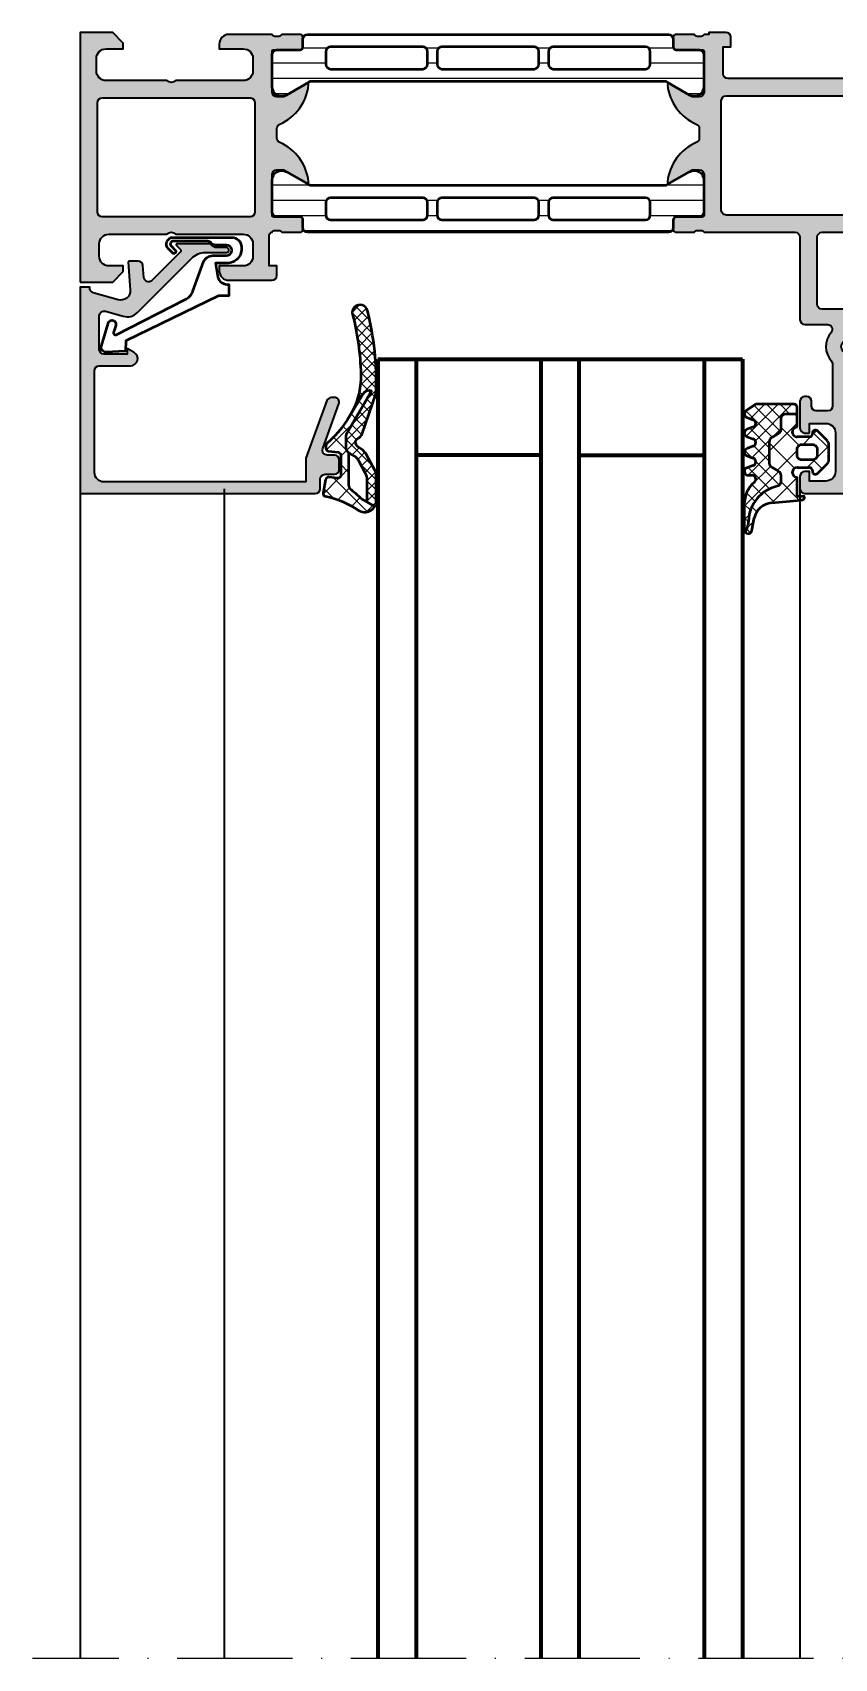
# Model space of a CAD drawing. Header units: millimetres. Extents: x -1189 to 0, y 0 to 841.
# Drawn here: x -474 to -390.4, y 553 to 722.3 of the extents above; entities that cross this region are included whole.
import ezdxf

# ---------------------------------------------------------------- set-up
doc = ezdxf.new("R2010")
doc.units = ezdxf.units.MM
doc.linetypes.add('ACAD_ISO10W100', pattern=[18, 12, -3, 0, -3])
for name, color, linetype, lineweight in [('S03_AL_Kontur', 255, 'Continuous', 35), ('S04_AL_Schraffur', 253, 'Continuous', 25), ('S05_EPDM_Kontur', 31, 'Continuous', 50), ('S06_EPDM_Schraffur', 43, 'Continuous', 25), ('S07_Isolation_Kontur', 91, 'Continuous', 50), ('S08_Isolation_Schraffur', 103, 'Continuous', 25), ('S13_Zubehör_Kontur', 32, 'Continuous', 50), ('S15_Glas_Kontur', 4, 'Continuous', 70), ('S18_Mittellinie', 10, 'ACAD_ISO10W100', 25), ('S27_Hilfslinie', 6, 'Continuous', 25)]:
    doc.layers.add(name, color=color, linetype=linetype, lineweight=lineweight)

# ---------------------------------------------------------------- blocks, each defined once
blk = doc.blocks.new('284321_s')
at = {"layer": 'S06_EPDM_Schraffur'}
h = blk.add_hatch(dxfattribs=at)
h.set_pattern_fill('NETZ', color=256, scale=2, angle=45, style=0)
h.set_pattern_definition([(45, (-5.979347275837588, -9.278510235072648), (-1.414213562373095, 1.414213562373095), []), (135, (-5.979347275837588, -9.278510235072648), (-1.414213562373095, -1.414213562373095), [])])
h.paths.add_polyline_path([(-0.3999790000000003, -1.299988000000015), (-0.3999790000000001, -1.200000001397133e-05, -0.4142135623730951), (-0.09997899999999964, 0.2999879999999861), (4.599999999994983e-05, 0.2999879999999858, 0.6679111284587087), (0.212297017331592, 0.812009895355481), (-0.8283893595662757, 1.853428954997566, 0.1990038235387452), (-1.182067141974669, 1.999999999999986), (-2.818115582841876, 1.999999999999986, 0.1990380130521464), (-3.171839854900998, 1.85338242649604), (-4.212301265536798, 0.8119145223560058, 0.6678172218043976), (-3.999953999999999, 0.2999879999999867), (-3.89996, 0.2999879999999867, -0.4142135623730951), (-3.59996, -1.200000001418491e-05), (-3.599959999999998, -1.299988000000013, -1), (-4.599959999974696, -1.299999237060561), (-5.979347275837587, -1.29999923706056), (-5.979347275837588, -2.497567728214286, 0.4142135623730951), (-5.479347275837587, -2.997567728214285), (-4.368024699250772, -2.997567728214284, -0.2679491924311201), (-3.935011997358572, -3.247567728214275), (-3.530866808925782, -3.947567728214279, 0.267949192431124), (-3.097854107033576, -4.197567728214272), (-0.8608442593388665, -4.197567728214273, 0.2679491924311239), (-0.4278315574466628, -3.947567728214281), (-0.02368636901391781, -3.247567728214301, -0.2679491924311238), (0.4093263328783305, -2.997567728214285), (1.06074449317749, -2.997567728214285, -0.3534969980658867), (1.549587389633271, -3.392531436455834, 0.341599814051697), (5.140925753693862, -6.365635498201673, -0.06752679863076104), (6.038153546060274, -6.578184215367522), (6.310894151859288, -6.715088915592434, 0.6432424349068188), (6.141102057970421, -6.007187215280185), (4.880022241177082, -5.762001107622937, -0.3345433601071755), (3.269361383234079, -3.973360450798539), (3.000032407348655, -0.8999902761873573, 0.4142098836640213), (2.600002288818329, -0.4999640024314189), (2.600002288818327, -1.299999237060562), (0.600021000211541, -1.299988000000016, -1)])
h.paths.add_polyline_path([(-1.699966, -1.300012000000013), (-2.299973000000001, -1.300012000000013, -0.4142250617865642), (-2.799973, -0.800012000000014), (-2.799973, 0.2999879999999865, -0.4142353984452394), (-2.299973, 0.7999879999999865), (-1.699966, 0.7999879999999862, -0.414235398445239), (-1.199966, 0.2999879999999863), (-1.199966, -0.8000120000000134, -0.4142250617865648)], flags=16)
h = blk.add_hatch(dxfattribs=at)
h.set_pattern_fill('NETZ', color=256, angle=45, style=0)
h.set_pattern_definition([(45, (-7.000244580672491, -9.378509675498458), (-0.7071067811865475, 0.7071067811865476), []), (135, (-7.000244580672491, -9.378509675498458), (-0.7071067811865476, -0.7071067811865475), [])])
h.paths.add_polyline_path([(1.104974994592328, -5.740995458956932, 0.2202371181283667), (3.392356768698632, -6.799824801794105), (6.065270870516153, -6.79982440294593, 0.1669171903596241), (6.310894151859288, -6.715088915592434), (6.038153546060274, -6.578184215367522, 0.06752679863076298), (5.140925753693836, -6.365635498201671, -0.3422027620270613), (1.547792832586117, -3.384501751541772, 0.3488756812081263), (1.06074449317749, -2.997567728214285), (0.4093263328783305, -2.997567728214285, 0.2679491924311238), (-0.02368636901391781, -3.247567728214301), (-0.4278315574466628, -3.947567728214281, -0.2679491924311239), (-0.8608442593388665, -4.197567728214273), (-3.097854107033576, -4.197567728214272, -0.267949192431124), (-3.530866808925782, -3.947567728214279), (-3.935011997358572, -3.247567728214275, 0.2679491924311201), (-4.368024699250772, -2.997567728214284), (-5.479347275837587, -2.997567728214285, -0.4142135623730951), (-5.979347275837588, -2.497567728214286), (-5.979347275837587, -1.29999923706056), (-6.699996185302681, -1.29999923706056, 0.4142135623730955), (-6.999967829891258, -1.599970881649126), (-7.000244580672491, -5.599399982475973), (-6.346380012924186, -6.599823413872448, 0.6681840240919628), (-5.613599556381207, -6.503349720024792), (-5.386338966781588, -5.896294055962277, -0.7673244726008703), (-4.61359955638122, -5.896294055962276), (-4.386338966781593, -6.50334972002482, 0.7673331310115358), (-3.613599556381215, -6.50334972002482), (-3.386338966781608, -5.896294055962326, -0.767324604325376), (-2.61359979479978, -5.896294055962325), (-2.386339205200173, -6.503349720024822, 0.7673331310115383), (-1.613599794799794, -6.503349720024821), (-1.386339205200167, -5.896294055962274, -0.7673244726008739), (-0.6135997947997992, -5.896294055962274), (-0.3863392052001725, -6.503349720024821, 0.8769803813819306), (0.400000561960391, -6.399826549960409), (0.4000005619603912, -5.99982239974237, -0.6981236209333596)])
at = {"layer": 'S05_EPDM_Kontur'}
for p, q in [((-3.171839854900998, 1.85338242649604), (-4.212081999999998, 0.8121339999999885)), ((-1.182067141974669, 1.999999999999986), (-2.818115582841876, 1.999999999999986)), ((0.2121730000000002, 0.8121339999999855), (-0.8283893595662757, 1.853428954997566)), ((-3.999953999999999, 0.2999879999999867), (-3.89996, 0.2999879999999867)), ((-0.09997899999999964, 0.2999879999999861), (4.599999999994983e-05, 0.2999879999999858)), ((-6.999967829891258, -1.599970881649126), (-7.000244580672491, -5.599399982475973)), ((-4.599959999974696, -1.299999237060561), (-6.699996185302681, -1.29999923706056)), ((-3.59996, -1.200000001418491e-05), (-3.599959999999998, -1.299988000000013)), ((-0.3999790000000003, -1.299988000000015), (-0.3999790000000001, -1.200000001397133e-05)), ((2.600002288818327, -1.299999237060562), (0.600021000211541, -1.299988000000016)), ((2.600002288818329, -0.4999640024314189), (2.600002288818327, -1.299999237060562)), ((3.269361383234079, -3.973360450798539), (3.000032407348655, -0.8999902761873573)), ((-7.000244580672491, -5.599399982475973), (-6.346380012924186, -6.599823413872448)), ((-5.613599556381207, -6.503349720024792), (-5.386338966781588, -5.896294055962277)), ((-4.61359955638122, -5.896294055962276), (-4.386338966781593, -6.50334972002482)), ((-3.613599556381215, -6.50334972002482), (-3.386338966781608, -5.896294055962326)), ((-2.61359979479978, -5.896294055962325), (-2.386339205200173, -6.503349720024822)), ((-1.613599794799794, -6.503349720024821), (-1.386339205200167, -5.896294055962274)), ((-0.6135997947997992, -5.896294055962274), (-0.3863392052001725, -6.503349720024821)), ((0.400000561960391, -6.399826549960409), (0.4000005619603912, -5.99982239974237)), ((6.141102057970421, -6.007187215280185), (4.880022241177082, -5.762001107622937)), ((3.392356768698632, -6.799824801794105), (6.064141248858711, -6.79982440311449))]:
    blk.add_line(p, q, dxfattribs=at)
blk.add_lwpolyline([(-1.199966, -0.8000120000000134, -0.4142250617865648), (-1.699966, -1.300012000000013), (-2.299973000000001, -1.300012000000013, -0.4142250617865643), (-2.799973, -0.800012000000014), (-2.799973, 0.2999879999999865, -0.4142353984452393), (-2.299973, 0.7999879999999865), (-1.699966, 0.7999879999999862, -0.414235398445239), (-1.199966, 0.2999879999999863)], format="xyb", close=True, dxfattribs=at)
blk.add_lwpolyline([(-5.979347275837588, -1.299999237060561), (-5.979347275837588, -2.497567728214286, 0.414213562373095), (-5.479347275837587, -2.997567728214285), (-4.368024699250772, -2.997567728214284, -0.2679491924311201), (-3.935011997358572, -3.247567728214275), (-3.530866808925782, -3.947567728214279, 0.2679491924311239), (-3.097854107033576, -4.197567728214272), (-0.8608442593388665, -4.197567728214273, 0.267949192431124), (-0.4278315574466628, -3.947567728214281), (-0.02368636901391781, -3.247567728214301, -0.2679491924311236), (0.4093263328783305, -2.997567728214285), (1.06074449317749, -2.997567728214285, -0.3534969980658867), (1.549587389633271, -3.392531436455834, 0.3415998140516969), (5.140925753693862, -6.365635498201673, -0.06752679863076104), (6.038153546060274, -6.578184215367522), (6.310894151859288, -6.715088915592434)], format="xyb", dxfattribs=at)
for centre, radius, start, end in [((-2.818115582841874, 1.499999999999997), 0.4999999999999889, 90.0000000000002, 135.0276992235032), ((-1.182067141974668, 1.499999999999987), 0.499999999999999, 44.97983789557634, 90.00000000000011), ((-3.999954265388173, 0.599992003846034), 0.3000040038461644, 134.9980740408429, 270.0000506847311), ((-3.89996, -1.200000001341794e-05), 0.3000000000000002, 359.9999999999999, 89.99999999999993), ((-0.09997899999999987, -1.200000001411183e-05), 0.3000000000000002, 89.99999999999997, 180), ((1.733089717716185e-05, 0.6000035741004854), 0.300015575470291, 270.0054751110642, 44.99659114680607), ((-6.699996185302687, -1.599970881649131), 0.299971644588571, 89.99999999999899, 179.999999999999), ((-4.099959999987347, -1.299993618530287), 0.5000000000189171, 180.0006438361435, 0.0006438361435389345), ((0.1000210001057704, -1.299988000000015), 0.5000000001057707, 180, 359.9999999999999), ((2.600001699041799, -0.8999947107624201), 0.4000307083314359, 0.0006351573260438627, 89.99991552721995), ((5.261725772444853, -3.798763370053259), 1.999999999999999, 185.0082130055332, 258.9975035678985), ((-5.999969719983827, -6.399825962065333), 0.3999988397287728, 209.9996744855371, 345.0005278893483), ((-4.999969261581404, -5.999822817692918), 0.3999996920023282, 15.00018142191139, 164.9998185780888), ((-3.999969261581404, -6.399825471817628), 0.399998523826458, 194.9995569349766, 345.0004430650234), ((-2.999969380790694, -5.999822717083705), 0.3999995508152173, 15.00017192125675, 164.9998280787434), ((-1.999969499999984, -6.399825471817629), 0.3999985238264582, 194.9995569349766, 345.0004430650235), ((-0.9999694999999831, -5.999822817692915), 0.3999996920023276, 15.00018142191127, 164.9998185780887), ((1.636970080894085e-05, -6.399828109706418), 0.3999841922626231, 194.99971580452, 0.0002234259883169192), ((0.8000011215366502, -5.99982239807792), 0.4000005595762589, 40.32078762925614, 180.0000002384145), ((3.392287222492599, -3.799852783973204), 2.999972018627021, 220.3198220436176, 270.0013282470845), ((6.06470599999999, -6.399824403114489), 0.4000003986796171, 269.9191054115754, 78.98943755444431)]:
    blk.add_arc(centre, radius, start, end, dxfattribs=at)
blk = doc.blocks.new('284834_s_4')
at = {"layer": 'S06_EPDM_Schraffur'}
h = blk.add_hatch(dxfattribs=at)
h.set_pattern_fill('NETZ', color=256, scale=1.5, angle=45)
h.set_pattern_definition([(45, (4.618527782440651e-14, -6.217248937900877e-14), (-1.060660171779821, 1.060660171779821), []), (135, (4.618527782440651e-14, -6.217248937900877e-14), (-1.060660171779821, -1.060660171779821), [])])
h.paths.add_polyline_path([(-4.292322108936627, -1.88685411079482), (-4.418974105959659, -0.863689934999007, 0.3785845113067359), (-4.716701791131083, -0.6005440457937592), (-4.986091236170306, -0.6005440457937876, 0.2178148089074651), (-5.213024652356079, -0.7043267564988636, -0.07890133644020479), (-7.970923381065131, -3.029082521080829), (-10.35512309528816, -4.467681175653217, 0.3585867476476852), (-10.67235506620711, -5.366537785044335), (-6.380809303647208, -2.850357785034623, -0.133355478787174), (-5.875023040656185, -2.713016614566646), (-4.895486040946036, -2.713016614566646, -0.2332227197928231), (-4.269112976655105, -2.965980581424452), (-0.9081767676219208, -2.966961065090976, -0.2525647939278574), (-0.4067045990185072, -3.237528728917601, 0.02003485987901888), (0.5350520609075495, -4.304575527566305, -0.06734318113443603), (0.6000977311042455, -4.389865241365447), (1.338039694991085, -5.687538020746024, 0.4343098752681631), (1.729606453317206, -3.977942387288328, -0.09903865282443344), (0.2890333356856907, -0.540701028489428, 0.418974036814012), (-0.06921829164816629, -0.3070853155011317), (-1.462232569091338, -0.5777107992914292, 0.3995863500300293), (-1.702014044668953, -0.914568493142701), (-1.588474334598811, -1.812360139656368, -0.4515576509577187), (-1.886103702963691, -2.150000000000068), (-3.99459442376526, -2.150000000000068, -0.3785845113067052)])
h = blk.add_hatch(dxfattribs=at)
h.set_pattern_fill('NETZ', color=256, scale=0.75, angle=45)
h.set_pattern_definition([(45, (0, 0), (-0.5303300858899106, 0.5303300858899107), []), (135, (0, 0), (-0.5303300858899107, -0.5303300858899106), [])])
h.paths.add_polyline_path([(-10.35512309528814, -4.467681175653202), (-7.970923381065081, -3.029082521080751, -0.01717816299295799), (-8.660915494174658, -3.413727108565745, -0.1224070380123888), (-12.42967384891433, -4.244324722383929, -0.05543648981653529), (-18.63566311855443, -3.386669831167178, 1.002396834461796), (-19.05412876201825, -4.930733889962138, 0.0716282397202381), (-10.56669275618786, -5.834076501446472, 0.07380257150905672), (-10.3357883320697, -5.790996225201032), (-6.203197273518225, -4.367214242073701, 0.1945354005817376), (-5.750699159700684, -3.973485674674669, -0.55818124859497), (-4.902400595487012, -3.90366084103481), (-4.499416809097415, -4.450921784162057, 0.10951781168328), (-4.108173432234397, -4.792626617894345), (-2.441550573791062, -5.70255852487197, 0.1256080159683955), (-1.86642538418981, -5.849313691735807), (0.7770782648668106, -5.849134311499347, 0.1234735650925043), (1.33803969499111, -5.687538020746004), (0.8998821958985381, -4.917036968523666), (-1.341667188031906, -4.919885342704822, -0.1254845110397519), (-2.155951102753436, -4.713357538150322), (-3.337312259879411, -4.070953698045784, -0.1095178116832543), (-3.892390636551866, -3.587808806032084), (-4.177048692848725, -3.093430734622625, 0.2883115770488477), (-4.895486040946034, -2.713016614566646), (-5.875023040656181, -2.713016614566646, 0.1333554787871751), (-6.38080930364721, -2.850357785034624), (-10.67235506620711, -5.366537785044335, -0.3585867476476977)])
at = {"layer": 'S05_EPDM_Kontur'}
blk.add_lwpolyline([(-1.866425384189721, -5.849313691735807, -0.1256080159684032), (-2.441550573791016, -5.702558524871995), (-4.108173432234548, -4.792626617894262, -0.1095178116832411), (-4.499416809097408, -4.450921784162068), (-4.902400595487062, -3.903660841034741, 0.5581812485949139), (-5.750699159700684, -3.973485674674668, -0.1945354005817277), (-6.203197273518196, -4.367214242073691), (-10.33578833206958, -5.79099622520099, -0.07387214856912423), (-10.56691404415029, -5.834084687254011, -0.07144406046741147), (-19.03307107286453, -4.936081273782014, -1.016104089030733), (-18.6356631185546, -3.386669831167131, 0.05543648981663499), (-12.42967384890325, -4.244324722384226, 0.1224070380120401), (-8.66091549417457, -3.4137271085657, 0.09620990040968319), (-5.213024652356022, -0.7043267564988351, -0.2178148089074611), (-4.986091236170363, -0.6005440457937876), (-4.716701791131083, -0.6005440457937592, -0.3785845113067394), (-4.418974105959659, -0.8636899349989218), (-4.292322108936627, -1.88685411079482, 0.3785845113067069), (-3.994594423765317, -2.150000000000068), (-1.886103702963691, -2.150000000000096, 0.4515576509577157), (-1.588474334598811, -1.812360139656425), (-1.702014044668896, -0.9145684931426157, -0.3995863500300081), (-1.462232569091338, -0.5777107992914576), (-0.06921829164822313, -0.3070853155011033, -0.4189740368140299), (0.289033335685577, -0.5407010284893712, 0.0990386528244296), (1.729606453317206, -3.977942387288385, -0.5893899407587327), (0.7770782648668053, -5.849134311499347)], format="xyb", close=True, dxfattribs=at)
for points in [[(0.8998821958985452, -4.917036968523666), (-1.341667188031874, -4.919885342704822, -0.1254845110397557), (-2.155951102753431, -4.713357538150325), (-3.337312259879479, -4.070953698045747, -0.1095178116832417), (-3.892390636551863, -3.587808806032092), (-4.177048692848711, -3.093430734622649, 0.2883115770488582), (-4.895486040946036, -2.713016614566646), (-5.875023040656185, -2.713016614566646, 0.1333554787871737), (-6.380809303647208, -2.850357785034623), (-10.67235506620711, -5.366537785044335, -0.3585867476476867), (-10.35512309528816, -4.467681175653217), (-7.970923381065131, -3.029082521080829)], [(-4.269112976655105, -2.965980581424452), (-0.9081767676216934, -2.966961065090976, -0.2525647939281162), (-0.4067045990180524, -3.23752872891817, 0.02003485987900707), (0.5350520609074927, -4.304575527566248, -0.06734318113447782), (0.6000977311041886, -4.389865241365447), (1.338039617576943, -5.687537884612999)]]:
    blk.add_lwpolyline(points, format="xyb", dxfattribs=at)
blk = doc.blocks.new('184060_s')
at = {"layer": 'S04_AL_Schraffur'}
h = blk.add_hatch(color=256, dxfattribs=at)
h.dxf.hatch_style = 1
h.paths.add_polyline_path([(3.5, -2.000000000000002), (7, -2.000000000000002, -0.4142135623730951), (7.5, -2.500000000000002), (7.5, -4.900000000000006), (6.899999999999999, -4.900000000000007), (7.321891108675448, -5.630736835487442, 0.7673269879789589), (8.700000000000003, -5.261473670974876), (8.700000000000003, -2.000000000000005, -0.4142135623730951), (9.200000000000003, -1.500000000000005), (19.8, -1.500000000000004, -0.4142135623730953), (20.8, -2.500000000000003), (20.8, -23.5), (18.49155222858762, -23.50000000000001, 0.08748866352592333), (18.32054215692481, -23.53015368960705), (12.32898992833717, -25.71090035786426, 0.4071652212129072), (12.02616529512623, -26.34037333412874, 0.6286237500223678), (12.67101007166283, -26.96984631039296), (17.32898992833717, -25.27448029075196, -0.5205670505517436), (17.99999999999999, -25.7443266011449), (18, -26.50000000000001, 0.414213562373093), (18.5, -27.00000000000001), (19.50000000000001, -27.00000000000001, 0.4142135623730951), (20.00000000000001, -26.50000000000001), (20.00000000000001, -25.5, -0.414213562373095), (20.5, -25.00000000000001), (21.50000000000001, -25.00000000000001, 0.4142135623730951), (22.00000000000001, -24.50000000000001), (22.00000000000001, -3.33066907387547e-15), (0.4999999999999996, 0), (0.5, -0.9999999999999982), (0.621320343559641, -0.9999999999999982, -0.3359427940594452), (1.102613315050199, -1.364511714182405), (1.832090137890332, -3.955821107312429, -0.5205670505517468), (0.7949150974989934, -5.224012032307783), (-2.092541090258979, -5.008037653147753, 0.4362534643306893), (-2.200000000000003, -5.10775908848377), (-2.200000000000003, -6.040192156490628, 0.3925118718039246), (-1.737294548705117, -6.538799333170708), (-0.5087544777946649, -6.630691005921641, -0.6415104676625693), (-0.1924956359065053, -7.482851573194994), (-3.151065418948638, -10.44142135623712, -0.4203351235748818), (-3.436826505684113, -10.43844147572009), (-3.827830134750778, -10.03077926213988, 0.67574656276152), (-4.000000000000007, -10.1), (-4.000000000000007, -13.44999999999999, 0.2504916496335794), (-3.866666665654406, -13.69944382828742, -0.2504916496335794), (-3.600000000000009, -14.19833147918093), (-3.600000000000009, -15.24999999999999, 1), (-3.100000000000009, -15.24999999999999), (-3.100000000000009, -13.0572606931197, -0.1989123673796584), (-2.514213562373103, -11.64304713074661), (3.160660171779818, -5.968173396593698, 0.2713303702976984), (3.543878914471668, -4.50104836736109), (3.01870702850944, -2.635488285817597, -0.497070090795377)])
at = {"layer": 'S03_AL_Kontur'}
blk.add_lwpolyline([(9.200000000000003, -1.500000000000005, 0.414213562373095), (8.700000000000003, -2.000000000000005), (8.700000000000003, -5.261473670974873, -0.7673269879789606), (7.321891108675448, -5.63073683548744), (6.899999999999999, -4.900000000000006), (7.5, -4.900000000000006), (7.5, -2.500000000000002, 0.414213562373095), (7, -2.000000000000002), (3.5, -2.000000000000002, 0.4970700907953752), (3.018707028509439, -2.635488285817594), (3.543878914471669, -4.501048367361093, -0.2713303702976979), (3.160660171779817, -5.968173396593698), (-2.514213562373108, -11.64304713074661, 0.1989123673796572), (-3.100000000000009, -13.05726069311969), (-3.100000000000009, -15.24999999999999, -0.9999999999999999), (-3.600000000000009, -15.24999999999999), (-3.600000000000009, -14.19833147918093, 0.2504916496335782), (-3.8666666656544, -13.69944382828742, -0.2504916496335808), (-4.000000000000007, -13.45), (-4.000000000000007, -10.09999999999999, -0.6757465627615233), (-3.827830134750776, -10.03077926213988), (-3.436826505684117, -10.43844147572008, 0.4203351235748857), (-3.15106541894864, -10.44142135623712), (-0.1924956359065035, -7.482851573194992, 0.641510467662569), (-0.5087544777946675, -6.630691005921641), (-1.737294548705115, -6.538799333170708, -0.3925118718039265), (-2.200000000000003, -6.040192156490626), (-2.200000000000003, -5.107759088483768, -0.4362534643306898), (-2.092541090258976, -5.008037653147753), (0.7949150974989934, -5.224012032307783, 0.5205670505517458), (1.832090137890333, -3.955821107312431), (1.102613315050199, -1.364511714182406, 0.3359427940594434), (0.6213203435596455, -0.9999999999999982), (0.5, -0.9999999999999982), (0.5, 0), (22.00000000000001, -3.552713678800501e-15), (22.00000000000001, -24.50000000000001, -0.414213562373095), (21.50000000000001, -25.00000000000001), (20.5, -25.00000000000001, 0.414213562373095), (20.00000000000001, -25.50000000000001), (20.00000000000001, -26.50000000000001, -0.414213562373095), (19.50000000000001, -27.00000000000001), (18.49999999999999, -27.00000000000001, -0.414213562373095), (18, -26.50000000000001), (17.99999999999999, -25.74432660114491, 0.5205670505517458), (17.32898992833717, -25.27448029075196), (12.67101007166283, -26.96984631039296, -0.5205670505517468), (12.00000000000001, -26.50000000000001), (12, -26.18074666825722, -0.3152987888789817), (12.32898992833716, -25.71090035786427), (18.32054215692481, -23.53015368960705, -0.08748866352592423), (18.49155222858762, -23.50000000000001), (20.8, -23.50000000000001), (20.8, -2.500000000000002, 0.4142135623730951), (19.8, -1.500000000000004)], format="xyb", close=True, dxfattribs=at)
blk = doc.blocks.new('*U68')
at = {"layer": 'S13_Zubehör_Kontur'}
blk.add_lwpolyline([(-2.571075439453125, 1.183913707733155), (-2.571075439453125, 4.769302368164062, -0.6902169872725703), (-2.074325561523438, 5.030044555664062), (-1.630401611328125, 4.586074829101562, 0.9998158445119428), (-1.347564697265625, 4.868911743164063), (-1.775584834161962, 5.297841319351683, 0.6685624710560516), (-2.971084594726564, 4.803392143722458), (-2.971084594726562, -1.303268432617187, 0.4141686258979999), (-1.971084594726563, -2.303268671035766, 0.4499140463727664), (-0.2710754871368409, -0.8114857673645037), (-0.2710754871368409, 0.3967070579528811), (1.187743663787842, 0.1394777297973632, -0.3394538220129616), (1.928924560546875, -0.826447963714599), (1.928924560546875, -1.0050774990895, -0.03567362696000254), (1.999999999998863, -0.9999999999990905), (3.128921508789062, -0.999999999999775), (3.128921508789062, 0.09675550460815589), (7.803542137145995, 9.735348701477044), (8.881485939025879, 9.773014068603514), (8.988870620727539, 11.82204818725587, 0.4942764695981427), (8.331171989440916, 12.2771987915039), (5.999925613403321, 11.56449699401855, 1.103660105810176), (6.207648277282713, 10.79141998291016), (6.927429803476321, 11.01113335270548, -0.6620379591667331), (7.163942905059012, 10.72889478457065), (3.509921550750731, 3.57275581359863, -0.2084187098904126), (2.639921665191649, 2.745755195617677), (-0.4128303288142404, 1.636121752127141, 0.3155744988159564), (-1.071075439453125, 0.6967310905456552), (-1.071075439453125, -0.7532811164855949, -0.9999999999999999), (-2.17108154296875, -0.7532811164855949), (-2.17108154296875, 0.3967432975769045, 0.2988987452122018), (-2.410064697265619, 0.8605494499206207, -0.1870180861293684)], format="xyb", close=True, dxfattribs=at)
blk = doc.blocks.new('*U71')
at = {"layer": 'S15_Glas_Kontur'}
for p, q in [((0, 37.99993896484375), (135.294233864561, 37.99993896484029)), ((0, 0), (0, 37.99993896484375)), ((0, 33.99993896484375), (135.294233864561, 33.99993896484167)), ((10, 20.99993896484375), (10, 33.99993896484375)), ((135.294233864561, 20.99993896484167), (0, 20.99993896484375)), ((0, 17), (135.294233864561, 16.99999999999792)), ((10, 17), (10, 4)), ((0, 4), (135.294233864561, 3.999999999997921)), ((0, 0), (135.294233864561, -2.533909791386978e-12))]:
    blk.add_line(p, q, dxfattribs=at)
blk = doc.blocks.new('460500_s')
at = {"layer": 'S04_AL_Schraffur'}
h = blk.add_hatch(color=256, dxfattribs=at)
h.dxf.hatch_style = 1
h.paths.add_polyline_path([(19.01, 10), (14.8, 9.999999999999998, -0.4142135623730956), (14.3, 10.5), (14.3, 11.2), (15.68149545762236, 13.59282032302755, 0.6114836639242047), (15.5479693045101, 13.79929768684223, 0.2722661568599596), (11.45923187862705, 10.80224742936023, -0.299550807458408), (11, 10.5), (10, 10.5, -0.2995508074584084), (9.540768121372949, 10.80224742936023, 0.2722661568599596), (5.452030695489896, 13.79929768684223, 0.6114836639242104), (5.318504542377635, 13.59282032302755), (6.699999999999999, 11.2), (6.700000000000001, 10.5, -0.4142135623730958), (6.200000000000001, 10), (1.990000000000002, 10, -0.4142135623730978), (1.789999999999999, 10.2), (1.789999999999999, 12.89999999999996, 0.4142135623730951), (1.489999999999959, 13.2), (0.5000000000000391, 13.2, 0.4142135623730943), (0.1999999999999993, 12.89999999999996), (0.1999999999999993, 11, -0.3178372451957803), (0.399999999999995, 10.71715728752538), (0.3999999999999986, 10.28284271247462, -0.3178372451957837), (0.1999999999999993, 10), (0.1999999999999957, 9.500000000000002), (-3.552713678800501e-15, 9.5), (0, 7.699999999999999, 0.4142135623730939), (0.5, 7.199999999999999), (1.5, 7.199999999999999), (1.5, 8), (4.299999999999999, 8, -0.4142135623730951), (4.799999999999999, 7.5), (4.800000000000001, -7.5, -0.4142135623730951), (4.300000000000001, -8), (1.5, -8), (1.5, -7.199999999999999), (0.5, -7.199999999999999, 0.4142135623730951), (0, -7.699999999999999), (-7.105427357601002e-15, -9.5), (0.1999999999999993, -9.5), (0.1999999999999993, -10, -0.3178372451957755), (0.399999999999995, -10.28284271247461), (0.4000000000000021, -10.71715728752537, -0.3178372451957896), (0.1999999999999993, -11), (0.2000000000000028, -12.89999999999996, 0.4142135623730951), (0.5000000000000462, -13.2), (1.489999999999959, -13.2, 0.4142135623730951), (1.789999999999999, -12.89999999999996), (1.790000000000003, -10.2, -0.4142135623731004), (1.990000000000002, -10), (6.199999999999999, -10, -0.4142135623730961), (6.699999999999999, -10.5), (6.699999999999999, -11.2), (5.318504542377635, -13.59282032302755, 0.6114836639242105), (5.452030695489896, -13.79929768684223, 0.2722661568599594), (9.54076812137295, -10.80224742936024, -0.2995508074584111), (10, -10.5), (11.00000000000001, -10.50000000000001, -0.299550807458404), (11.45923187862704, -10.80224742936023, 0.2722661568599596), (15.5479693045101, -13.79929768684223, 0.6114836639242098), (15.68149545762236, -13.59282032302755), (14.3, -11.2), (14.3, -10.5, -0.4142135623730951), (14.8, -10), (19.01, -10, -0.4142135623730952), (19.21, -10.2), (19.21, -12.89999999999996, 0.4142135623730924), (19.51000000000004, -13.2), (20.49999999999996, -13.2, 0.4142135623730939), (20.8, -12.89999999999997), (20.8, -11, -0.3178372451957806), (20.6, -10.71715728752538), (20.6, -10.28284271247461, -0.3178372451957785), (20.8, -10), (20.8, -2.299999999999995, -0.4142135623730955), (21.3, -1.799999999999997), (28.3, -1.800000000000002, -0.4142135623730951), (28.8, -2.300000000000001), (28.8, -4.500000000000007, 0.4142135623730961), (29.3, -5.000000000000007), (32.00000000000001, -5.000000000000007, -1), (33.40000000000001, -5.000000000000007), (47.5, -5, 0.414213562373097), (48.00000000000001, -4.499999999999996), (48.00000000000001, -0.5000000000000036, 0.4142135623730951), (47.5, 0), (46.2, -1.77635683940025e-15, 0.4142135623730951), (45.7, -0.5), (45.7, -1), (46.70000000000001, -0.9999999999999982), (46.7, -2.700000000000003, -0.4142135623730944), (45.7, -3.700000000000001), (41.7, -3.699999999999999, -0.4142135623730957), (40.7, -2.700000000000001), (40.7, -1.000000000000002), (41.70000000000001, -1), (41.7, -0.4999999999999929, 0.4142135623730913), (41.2, 0), (38.39983499146248, -3.552713678800501e-15, 0.4744978678081352), (37.90993704290584, -0.6000000000000707, 0.474497867808033), (38.39983499146248, -1.199999999999998), (38.89982605761438, -1.200000000000001, -0.414213562373093), (39.39982605761438, -1.699999999999996), (39.39982605761438, -2.900000000000009, -0.414213562373095), (38.89982605761438, -3.400000000000006), (34.55202591774521, -3.400000000000009, -0.1826758136815987), (34.22130700386214, -3.275000000000009, 0.3709772049447832), (31.22142857142858, -3.238231987288845, -0.6371021646145837), (30.40000000000001, -2.855238941047288), (30.40000000000001, -0.5000000000000018, 0.4142135623730962), (29.90000000000001, 1.77635683940025e-15), (21.3, 7.105427357601002e-15, -0.4142135623730944), (20.8, 0.5), (20.8, 10.00000000000001, -0.3178372451957777), (20.6, 10.28284271247462), (20.6, 10.71715728752538, -0.3178372451957868), (20.8, 11), (20.8, 12.89999999999996, 0.4142135623730951), (20.49999999999996, 13.2), (19.51000000000004, 13.2, 0.4142135623730951), (19.21, 12.89999999999996), (19.21, 10.2, -0.4142135623730949)])
h.paths.add_polyline_path([(19.00000000000001, 7.700000000000001), (19.00000000000001, -7.700000000000003, -0.4142135623730951), (18.50000000000001, -8.200000000000003), (7.100000000000001, -8.199999999999996, -0.4142135623730951), (6.600000000000001, -7.699999999999996), (6.600000000000001, 7.699999999999996, -0.4142135623730951), (7.100000000000001, 8.199999999999996), (18.50000000000001, 8.200000000000001, -0.414213562373095)], flags=16)
at = {"layer": 'S03_AL_Kontur'}
for points in [[(41.70000000000001, -1.000000000000001), (40.7, -1.000000000000002), (40.7, -2.700000000000002, 0.414213562373095), (41.7, -3.699999999999998), (45.7, -3.700000000000001, 0.4142135623730954), (46.7, -2.7), (46.70000000000001, -0.9999999999999998), (45.7, -0.9999999999999998), (45.7, -0.4999999999999982, -0.414213562373095), (46.2, 0), (47.5, 0, -0.414213562373095), (48.00000000000001, -0.5000000000000003), (48.00000000000001, -4.500000000000001, -0.414213562373095), (47.5, -5), (33.40000000000001, -5.000000000000007, 0.9999999999999999), (32.00000000000001, -5.000000000000007), (29.3, -5.000000000000005, -0.414213562373095), (28.8, -4.500000000000005), (28.8, -2.300000000000001, 0.414213562373095), (28.3, -1.800000000000002), (21.3, -1.799999999999997, 0.4142135623730952), (20.8, -2.299999999999997), (20.8, -10, 0.3178372451957852), (20.6, -10.28284271247462), (20.6, -10.71715728752538, 0.3178372451957806), (20.8, -11), (20.8, -12.89999999999996, -0.414213562373095), (20.49999999999996, -13.2), (19.51000000000004, -13.2, -0.414213562373095), (19.21, -12.89999999999996), (19.21, -10.2, 0.414213562373095), (19.01, -10), (14.8, -9.999999999999998, 0.414213562373095), (14.3, -10.5), (14.3, -11.2), (15.68149545762236, -13.59282032302755, -0.6114836639242075), (15.5479693045101, -13.79929768684223, -0.2722661568599596), (11.45923187862704, -10.80224742936023, 0.2995508074584078), (11, -10.50000000000001), (9.999999999999998, -10.5, 0.2995508074584078), (9.540768121372949, -10.80224742936023, -0.2722661568599595), (5.452030695489896, -13.79929768684223, -0.6114836639242103), (5.318504542377635, -13.59282032302755), (6.7, -11.2), (6.7, -10.5, 0.414213562373095), (6.200000000000001, -10), (1.99, -10, 0.414213562373095), (1.789999999999999, -10.2), (1.789999999999998, -12.89999999999996, -0.414213562373095), (1.489999999999958, -13.2), (0.5000000000000381, -13.2, -0.414213562373095), (0.1999999999999981, -12.89999999999996), (0.1999999999999992, -11, 0.317837245195783), (0.4000000000000008, -10.71715728752538), (0.3999999999999999, -10.28284271247462, 0.3178372451957843), (0.1999999999999999, -9.999999999999998), (0.1999999999999996, -9.500000000000002), (-3.33066907387547e-15, -9.5), (-4.163336342344337e-16, -7.7, -0.414213562373095), (0.5000000000000003, -7.199999999999999), (1.5, -7.199999999999999), (1.5, -8), (4.300000000000001, -8, 0.414213562373095), (4.800000000000002, -7.5), (4.799999999999999, 7.5, 0.414213562373095), (4.299999999999999, 8), (1.500000000000001, 8), (1.5, 7.199999999999999), (0.4999999999999996, 7.199999999999999, -0.4142135623730944), (-1.110223024625157e-15, 7.7), (-3.33066907387547e-15, 9.5), (0.1999999999999996, 9.500000000000002), (0.1999999999999996, 10, 0.317837245195782), (0.3999999999999986, 10.28284271247462), (0.3999999999999998, 10.71715728752538, 0.317837245195783), (0.1999999999999993, 11), (0.1999999999999985, 12.89999999999996, -0.414213562373095), (0.5000000000000382, 13.2), (1.489999999999958, 13.2, -0.414213562373095), (1.789999999999998, 12.89999999999996), (1.79, 10.2, 0.414213562373095), (1.990000000000001, 10), (6.200000000000001, 10, 0.414213562373095), (6.700000000000001, 10.5), (6.7, 11.2), (5.318504542377635, 13.59282032302755, -0.6114836639242103), (5.452030695489895, 13.79929768684223, -0.2722661568599595), (9.540768121372949, 10.80224742936023, 0.2995508074584076), (9.999999999999998, 10.5), (11, 10.5, 0.2995508074584081), (11.45923187862705, 10.80224742936023, -0.2722661568599596), (15.5479693045101, 13.79929768684223, -0.6114836639242075), (15.68149545762236, 13.59282032302755), (14.3, 11.2), (14.3, 10.5, 0.414213562373095), (14.8, 9.999999999999998), (19.01, 10, 0.414213562373095), (19.21, 10.2), (19.21, 12.89999999999996, -0.414213562373095), (19.51000000000004, 13.2), (20.49999999999996, 13.2, -0.414213562373095), (20.8, 12.89999999999996), (20.8, 11, 0.3178372451957824), (20.6, 10.71715728752539), (20.6, 10.28284271247462, 0.3178372451957793), (20.8, 10.00000000000001), (20.8, 0.4999999999999993, 0.414213562373095), (21.3, 5.551115123125783e-15), (29.9, 5.551115123125783e-16, -0.414213562373095), (30.40000000000001, -0.4999999999999994), (30.40000000000001, -2.855238941047287, 0.6371021646145838), (31.22142857142858, -3.238231987288843, -0.3709772049447835), (34.22130700386214, -3.275000000000008, 0.1826758136815992), (34.55202591774522, -3.400000000000007), (38.89982605761438, -3.400000000000006, 0.414213562373095), (39.39982605761438, -2.900000000000006), (39.39982605761438, -1.7, 0.414213562373095), (38.89982605761438, -1.200000000000002), (38.39983499146248, -1.2, -0.414213562373095), (37.89983499146248, -0.7), (37.89983499146248, -0.5000000000000031, -0.414213562373095), (38.39983499146249, -3.05311331771918e-15), (41.2, -2.220446049250313e-15, -0.4142135623730944), (41.7, -0.4999999999999993)], [(18.50000000000001, -8.200000000000001, 0.414213562373095), (19.00000000000001, -7.700000000000001), (19.00000000000001, 7.700000000000001, 0.414213562373095), (18.50000000000001, 8.200000000000001), (7.100000000000001, 8.199999999999996, 0.414213562373095), (6.600000000000001, 7.699999999999996), (6.600000000000001, -7.699999999999996, 0.414213562373095), (7.100000000000001, -8.199999999999998)]]:
    blk.add_lwpolyline(points, format="xyb", close=True, dxfattribs=at)
blk = doc.blocks.new('460510_s')
at = {"layer": 'S04_AL_Schraffur'}
h = blk.add_hatch(color=256, dxfattribs=at)
h.dxf.hatch_style = 1
edge = h.paths.add_edge_path()
edge.add_line((26, -2.498001805406602e-15), (26, -3.400000000000003))
edge.add_line((26, -3.400000000000003), (24.9, -4.500000000000003))
edge.add_line((24.9, -4.500000000000003), (24.3, -4.500000000000001))
edge.add_line((24.3, -4.500000000000001), (24.3, -2.999999999999993))
edge.add_arc((23.3, -2.999999999999992), 1, 0, 90)
edge.add_line((23.3, -1.999999999999992), (22, -1.999999999999993))
edge.add_arc((22, -2.999999999999993), 1, 90, 179.9999999999999)
edge.add_line((21, -2.999999999999992), (21, -9.000000000000002))
edge.add_arc((21.525, -9.500000000000002), 0.7250000000000015, 136.3971810272965, 223.6028189727035)
edge.add_line((21, -10), (21, -17))
edge.add_arc((22, -17), 1.000000000000004, 179.9999999999998, 270)
edge.add_line((22, -18), (23.3, -17.99999999999999))
edge.add_arc((23.3, -16.99999999999999), 1, 270, 360)
edge.add_line((24.3, -16.99999999999999), (24.3, -14.5))
edge.add_line((24.3, -14.5), (24.8, -14.5))
edge.add_arc((24.8, -15.5), 1, -1.1368683772161603e-13, 90, ccw=False)
edge.add_line((25.8, -15.50000000000001), (25.8, -20))
edge.add_arc((25.3, -20.00000000000001), 0.4999999999999964, -90, 3.979039320256561e-13, ccw=False)
edge.add_line((25.3, -20.5), (24.3, -20.5))
edge.add_line((24.3, -20.5), (24.3, -19.7))
edge.add_line((24.3, -19.7), (21.1, -19.7))
edge.add_arc((21.1, -19.99999999999999), 0.2999999999999901, 90.00000000000067, 180)
edge.add_arc((20.90000000000001, -20.28284271247462), 0.3000000000000055, 109.4712206344899, 179.999999999998)
edge.add_line((20.60000000000001, -20.28284271247461), (20.6, -20.71715728752537))
edge.add_arc((20.90000000000001, -20.71715728752537), 0.3000000000000043, 179.9999999999993, 250.5287793655077)
edge.add_line((20.8, -20.99999999999999), (20.8, -22.89999999999995))
edge.add_arc((20.49999999999996, -22.89999999999996), 0.3000000000000362, -90, 6.252776074688882e-13, ccw=False)
edge.add_line((20.49999999999996, -23.2), (19.51000000000004, -23.19999999999999))
edge.add_arc((19.51000000000004, -22.89999999999995), 0.3000000000000398, 180.0000000000007, 270, ccw=False)
edge.add_line((19.21, -22.89999999999995), (19.21, -20.19999999999999))
edge.add_arc((19.01, -20.2), 0.2000000000000028, 1.017777498068311e-12, 89.99999999999899)
edge.add_line((19.01, -19.99999999999999), (14.8, -20))
edge.add_arc((14.8, -20.49999999999999), 0.4999999999999964, 89.9999999999998, 180)
edge.add_line((14.3, -20.49999999999999), (14.3, -21.19999999999999))
edge.add_line((14.3, -21.19999999999999), (15.68149545762237, -23.59282032302755))
edge.add_arc((15.5618802153517, -23.6618802153517), 0.1381197846483007, -95.78041855210228, 30.000000000000625, ccw=False)
edge.add_arc((16.05155070504292, -18.82472174782618), 4.999999999999996, 203.2974818689789, 264.2195814478978, ccw=False)
edge.add_arc((11, -20.99999999999999), 0.4999999999999993, 23.29748186897872, 89.9999999999998)
edge.add_line((11, -20.49999999999999), (10, -20.49999999999999))
edge.add_arc((10.00000000000001, -20.99999999999999), 0.5, 90.0000000000002, 156.7025181310204)
edge.add_arc((4.948449294957086, -18.82472174782618), 4.999999999999999, 275.7804185521021, 336.7025181310211, ccw=False)
edge.add_arc((5.438119784648301, -23.6618802153517), 0.1381197846482988, 150.0000000000001, 275.78041855210154, ccw=False)
edge.add_line((5.31850454237764, -23.59282032302755), (6.700000000000004, -21.2))
edge.add_line((6.700000000000004, -21.2), (6.700000000000003, -20.5))
edge.add_arc((6.200000000000002, -20.5), 0.5000000000000009, 4.071109992273294e-13, 89.9999999999999)
edge.add_line((6.200000000000003, -20), (1.989999999999995, -20))
edge.add_arc((1.989999999999995, -20.20000000000006), 0.2000000000000561, 90, 179.999999999998)
edge.add_line((1.789999999999942, -20.20000000000005), (1.789999999999918, -22.90000000000001))
edge.add_arc((1.489999999999879, -22.9), 0.3000000000000389, 269.9999999999998, 359.99999999999795, ccw=False)
edge.add_line((1.489999999999878, -23.20000000000004), (0.4999999999999495, -23.20000000000002))
edge.add_arc((0.4999999999999529, -22.89999999999998), 0.3000000000000362, 179.999999999998, 269.9999999999993, ccw=False)
edge.add_line((0.1999999999999183, -22.89999999999997), (0.199999999999972, -21.00000000000001))
edge.add_arc((0.09999999999998058, -20.71715728752539), 0.3, 289.4712206344889, 359.9999999999986)
edge.add_line((0.3999999999999826, -20.7171572875254), (0.3999999999999923, -20.28284271247463))
edge.add_arc((0.09999999999999201, -20.28284271247462), 0.3000000000000003, 359.999999999998, 430.5287793655077)
edge.add_line((0.1999999999999999, -20.00000000000001), (0.2000000000000002, -15.50000000000001))
edge.add_arc((1.200000000000001, -15.50000000000001), 1.000000000000001, 90.00000000000011, 180.0000000000001, ccw=False)
edge.add_line((1.2, -14.50000000000001), (1.700000000000004, -14.50000000000001))
edge.add_line((1.700000000000004, -14.50000000000001), (1.700000000000004, -17))
edge.add_arc((2.700000000000003, -17), 0.9999999999999993, 180, 270)
edge.add_line((2.700000000000003, -18), (4.000000000000004, -18))
edge.add_arc((4.000000000000004, -17.00000000000001), 0.9999999999999964, 270, 360)
edge.add_line((5.000000000000002, -17.00000000000001), (5.000000000000002, -10))
edge.add_arc((4.475000000000002, -9.500000000000004), 0.7249999999999996, 316.3971810272964, 403.6028189727037)
edge.add_line((5.000000000000002, -9.000000000000002), (5.000000000000001, -2.700000000000003))
edge.add_arc((4.000000000000002, -2.700000000000002), 0.9999999999999991, 359.9999999999999, 450)
edge.add_line((4.000000000000002, -1.700000000000003), (2.7, -1.700000000000005))
edge.add_arc((2.7, -2.700000000000003), 0.9999999999999984, 90.00000000000001, 180)
edge.add_line((1.700000000000002, -2.700000000000004), (1.7, -4.500000000000002))
edge.add_line((1.7, -4.500000000000002), (1.100000000000001, -4.500000000000002))
edge.add_line((1.100000000000001, -4.500000000000002), (-6.661338147750939e-16, -3.400000000000001))
edge.add_line((-5.551115123125783e-16, -3.400000000000001), (0, 0))
edge.add_line((0, 0), (26, -2.498001805406602e-15))
edge = h.paths.add_edge_path(flags=16)
edge.add_arc((7.300000000000004, -17.7), 0.5, 180, 270.0000000000001)
edge.add_line((7.300000000000005, -18.2), (18.7, -18.2))
edge.add_arc((18.7, -17.7), 0.5, 270, 360)
edge.add_line((19.2, -17.7), (19.2, -2.300000000000002))
edge.add_arc((18.7, -2.300000000000002), 0.5, 359.9999999999999, 450)
edge.add_line((18.7, -1.800000000000001), (7.300000000000002, -1.800000000000002))
edge.add_arc((7.300000000000002, -2.300000000000002), 0.5000000000000004, 90, 180)
edge.add_line((6.800000000000002, -2.300000000000002), (6.800000000000004, -17.7))
at = {"layer": 'S03_AL_Kontur'}
for points in [[(26, -2.498001805406602e-15), (26, -3.400000000000003), (24.9, -4.500000000000003), (24.3, -4.500000000000001), (24.3, -2.999999999999993, 0.414213562373095), (23.3, -1.999999999999992), (22, -1.999999999999993, 0.4142135623730947), (21, -2.999999999999992), (21, -9.000000000000002, 0.3999999999999991), (21, -10), (21, -17, 0.414213562373095), (22, -18), (23.3, -17.99999999999999, 0.414213562373095), (24.3, -16.99999999999999), (24.3, -14.5), (24.8, -14.5, -0.414213562373095), (25.8, -15.50000000000001), (25.8, -20, -0.414213562373095), (25.3, -20.5), (24.3, -20.5), (24.3, -19.7), (21.1, -19.7, 0.414213562373095), (20.80000000000001, -19.99999999999999, 0.3178372451957754), (20.60000000000001, -20.28284271247461), (20.6, -20.71715728752537, 0.3178372451957768), (20.8, -20.99999999999999), (20.8, -22.89999999999995, -0.414213562373095), (20.49999999999996, -23.2), (19.51000000000004, -23.19999999999999, -0.414213562373095), (19.21, -22.89999999999995), (19.21, -20.19999999999999, 0.414213562373095), (19.01, -19.99999999999999), (14.8, -20, 0.414213562373095), (14.3, -20.49999999999999), (14.3, -21.19999999999999), (15.68149545762237, -23.59282032302755, -0.6114836641229133), (15.54796930443061, -23.79929768683418, -0.2722661565890109), (11.45923188227663, -20.80224743162055, 0.2995508073411204), (11, -20.49999999999999), (10, -20.49999999999999, 0.2995508073411176), (9.54076811772338, -20.80224743162055, -0.2722661565890111), (5.452030695569392, -23.79929768683418, -0.6114836641229091), (5.31850454237764, -23.59282032302755), (6.700000000000004, -21.2), (6.700000000000003, -20.5, 0.4142135623730924), (6.200000000000003, -20), (1.989999999999995, -20, 0.4142135623730885), (1.789999999999942, -20.20000000000005), (1.789999999999918, -22.90000000000001, -0.4142135623730864), (1.489999999999878, -23.20000000000004), (0.4999999999999495, -23.20000000000002, -0.4142135623731037), (0.1999999999999183, -22.89999999999997), (0.199999999999972, -21.00000000000001, 0.3178372451957828), (0.3999999999999826, -20.7171572875254), (0.3999999999999923, -20.28284271247463, 0.317837245195783), (0.1999999999999999, -20.00000000000001), (0.2000000000000002, -15.50000000000001, -0.414213562373095), (1.2, -14.50000000000001), (1.700000000000004, -14.50000000000001), (1.700000000000004, -17, 0.414213562373095), (2.700000000000003, -18), (4.000000000000004, -18, 0.4142135623730944), (5.000000000000002, -17.00000000000001), (5.000000000000002, -10, 0.4000000000000009), (5.000000000000002, -9.000000000000002), (5.000000000000001, -2.700000000000002, 0.414213562373095), (4.000000000000002, -1.700000000000003), (2.7, -1.700000000000005, 0.414213562373095), (1.700000000000002, -2.700000000000004), (1.7, -4.500000000000002), (1.100000000000001, -4.500000000000002), (-5.551115123125783e-16, -3.400000000000001), (0, 0)], [(6.800000000000004, -17.7, 0.414213562373095), (7.300000000000005, -18.2), (18.7, -18.2, 0.414213562373095), (19.2, -17.7), (19.2, -2.300000000000002, 0.414213562373095), (18.7, -1.800000000000001), (7.300000000000002, -1.800000000000002, 0.414213562373095), (6.800000000000002, -2.300000000000002)]]:
    blk.add_lwpolyline(points, format="xyb", close=True, dxfattribs=at)
blk = doc.blocks.new('278560_s')
at = {"layer": 'S08_Isolation_Schraffur'}
h = blk.add_hatch(dxfattribs=at)
h.set_pattern_fill('ANSI31', color=256, scale=0.5, angle=45)
h.set_pattern_definition([(90, (0, 0), (-1.5875, 3.33066907387547e-16), [])])
h.paths.add_polyline_path([(4.900000000000002, 40.91474411167425, -0.1316524975873973), (4.966987298107782, 41.16474411167424), (6.309474411167423, 43.48999999999999, 0.5773502691896261), (5.443449007382982, 44.98999999999999), (2.099999999999994, 44.98999999999999, 0.414213562373095), (1.6, 44.48999999999999), (1.599999999999996, 42.08999999999999, -0.4142135623730946), (1.299999999999998, 41.78999999999999), (0.4999999999999997, 41.78999999999999, 0.4142135623730948), (-1.110223024625157e-15, 41.28999999999999), (0, 3.710000000000001, 0.4142135623730953), (0.4999999999999997, 3.210000000000001), (1.300000000000003, 3.210000000000001, -0.4142135623730946), (1.6, 2.910000000000004), (1.599999999999998, 0.5100000000000016, 0.4142135623730946), (2.099999999999999, 0.01000000000000156), (5.443449007382985, 0.01000000000000156, 0.577350269189626), (6.309474411167422, 1.509999999999998), (4.966987298107778, 3.835255888325751, -0.1316524975873944), (4.899999999999999, 4.085255888325744)])
h.paths.add_polyline_path([(1.299999999999999, 27.3, -0.414213562373095), (1.799999999999998, 27.8), (3.099999999999999, 27.8, -0.4142135623730951), (3.599999999999999, 27.3), (3.599999999999999, 17.7, -0.4142135623730951), (3.099999999999999, 17.2), (1.799999999999998, 17.2, -0.4142135623730953), (1.299999999999998, 17.7)], flags=16)
h.paths.add_polyline_path([(1.299999999999997, 29.3), (1.300000000000003, 38.89999999999999, -0.4142135623730955), (1.800000000000002, 39.39999999999999), (3.100000000000003, 39.39999999999999, -0.4142135623730951), (3.600000000000003, 38.89999999999999), (3.6, 29.3, -0.4142135623730954), (3.1, 28.8), (1.799999999999997, 28.8, -0.4142135623730951)], flags=16)
h.paths.add_polyline_path([(1.799999999999997, 16.2), (3.1, 16.2, -0.4142135623730949), (3.599999999999999, 15.7), (3.600000000000001, 6.099999999999998, -0.4142135623730957), (3.100000000000002, 5.599999999999998), (1.800000000000001, 5.599999999999998, -0.4142135623730949), (1.300000000000001, 6.099999999999998), (1.299999999999998, 15.7, -0.414213562373096)], flags=16)
at = {"layer": 'S07_Isolation_Kontur'}
for points in [[(1.300000000000002, 3.210000000000001), (0.4999999999999993, 3.210000000000001, -0.414213562373095), (0, 3.710000000000001), (-1.110223024625157e-15, 41.28999999999999, -0.414213562373095), (0.5000000000000004, 41.78999999999999), (1.299999999999998, 41.78999999999999, 0.414213562373095), (1.599999999999996, 42.08999999999999), (1.6, 44.48999999999999, -0.414213562373095), (2.099999999999998, 44.98999999999999), (5.443449007382982, 44.98999999999999, -0.5773502691896262), (6.309474411167423, 43.48999999999999), (4.966987298107782, 41.16474411167424, 0.1316524975873955), (4.900000000000002, 40.91474411167425), (4.899999999999999, 4.085255888325747, 0.1316524975873965), (4.96698729810778, 3.835255888325751), (6.309474411167423, 1.509999999999994, -0.5773502691896255), (5.443449007382982, 0.01000000000000156), (2.100000000000003, 0.01000000000000156, -0.414213562373095), (1.599999999999998, 0.509999999999998), (1.6, 2.910000000000004, 0.414213562373095)], [(3.100000000000003, 39.39999999999999), (1.800000000000002, 39.39999999999999, 0.414213562373095), (1.300000000000003, 38.89999999999999), (1.299999999999997, 29.3, 0.414213562373095), (1.799999999999997, 28.8), (3.099999999999999, 28.8, 0.414213562373095), (3.6, 29.3), (3.600000000000003, 38.89999999999999, 0.414213562373095)], [(1.299999999999998, 17.7, 0.414213562373095), (1.799999999999998, 17.2), (3.099999999999999, 17.2, 0.414213562373095), (3.599999999999999, 17.7), (3.599999999999999, 27.3, 0.414213562373095), (3.099999999999999, 27.8), (1.799999999999998, 27.8, 0.414213562373095), (1.299999999999998, 27.3)], [(1.800000000000002, 5.599999999999998), (3.100000000000003, 5.599999999999998, 0.414213562373095), (3.600000000000001, 6.099999999999998), (3.599999999999999, 15.7, 0.414213562373095), (3.099999999999999, 16.2), (1.799999999999997, 16.2, 0.414213562373095), (1.299999999999998, 15.7), (1.300000000000001, 6.099999999999998, 0.414213562373095)]]:
    blk.add_lwpolyline(points, format="xyb", close=True, dxfattribs=at)
blk = doc.blocks.new('490370_s_kv')
at = {"extrusion": (4.311831527537206e-16, -3.499763691168297e-25, -1), "rotation": 180}
blk.add_blockref('460500_s', (3.056582764671139e-14, -105.0000000000009), dxfattribs=at)
blk.add_blockref('278560_s', (0.1999999999998784, -160.0000000000002))
at = {"rotation": 180}
blk.add_blockref('278560_s', (20.79999999999995, -115.0000000000009), dxfattribs=at)
at = {"extrusion": (4.555218913246144e-16, -2.160619079781651e-31, -1), "rotation": 180.0000000000017}
blk.add_blockref('460510_s', (7.31875994251446e-13, -180.0000000000001), dxfattribs=at)

msp = doc.modelspace()

# ---------------------------------------------------------------- linework, layer by layer
at = {"layer": 'S03_AL_Kontur'}
for p, q in [((-468.9999640088849, 674.3062182631713), (-468.999964008884, 553.0118635156384)), ((-453.9999640088904, 674.807192220482), (-454.0002086230788, 553.0118635156384)), ((-393.9999640088904, 674.8073751439972), (-393.9999640088895, 553.0118635156384))]:
    msp.add_line(p, q, dxfattribs=at)
at = {"layer": 'S18_Mittellinie'}
msp.add_line((-283.9813290743691, 553.0118635156384), (-473.9625929452391, 553.0118635156384), dxfattribs=at)

# ---------------------------------------------------------------- block references
at = {"rotation": 270}
msp.add_blockref('490370_s_kv', (-288.9999640088613, 722.3071469808867), dxfattribs=at)
at = {"color": 1, "rotation": 270}
msp.add_blockref('284321_s', (-393.0003009635461, 676.6077946427879), dxfattribs=at)
at = {"layer": 'S03_AL_Kontur', "xscale": -1, "rotation": 90}
msp.add_blockref('284834_s_4', (-443.9999640088913, 674.3073751439963), dxfattribs=at)
at = {"layer": 'S03_AL_Kontur', "rotation": 270}
msp.add_blockref('*U71', (-437.9999639745552, 688.3060973801996), dxfattribs=at)
at = {"layer": 'S18_Mittellinie', "xscale": -1, "rotation": 90}
msp.add_blockref('*U68', (-454.4999640088913, 698.007375143997), dxfattribs=at)
at = {"layer": 'S27_Hilfslinie', "xscale": -1, "rotation": 90}
msp.add_blockref('184060_s', (-468.9999640088622, 696.3073751440072), dxfattribs=at)

doc.saveas('drawing.dxf')
